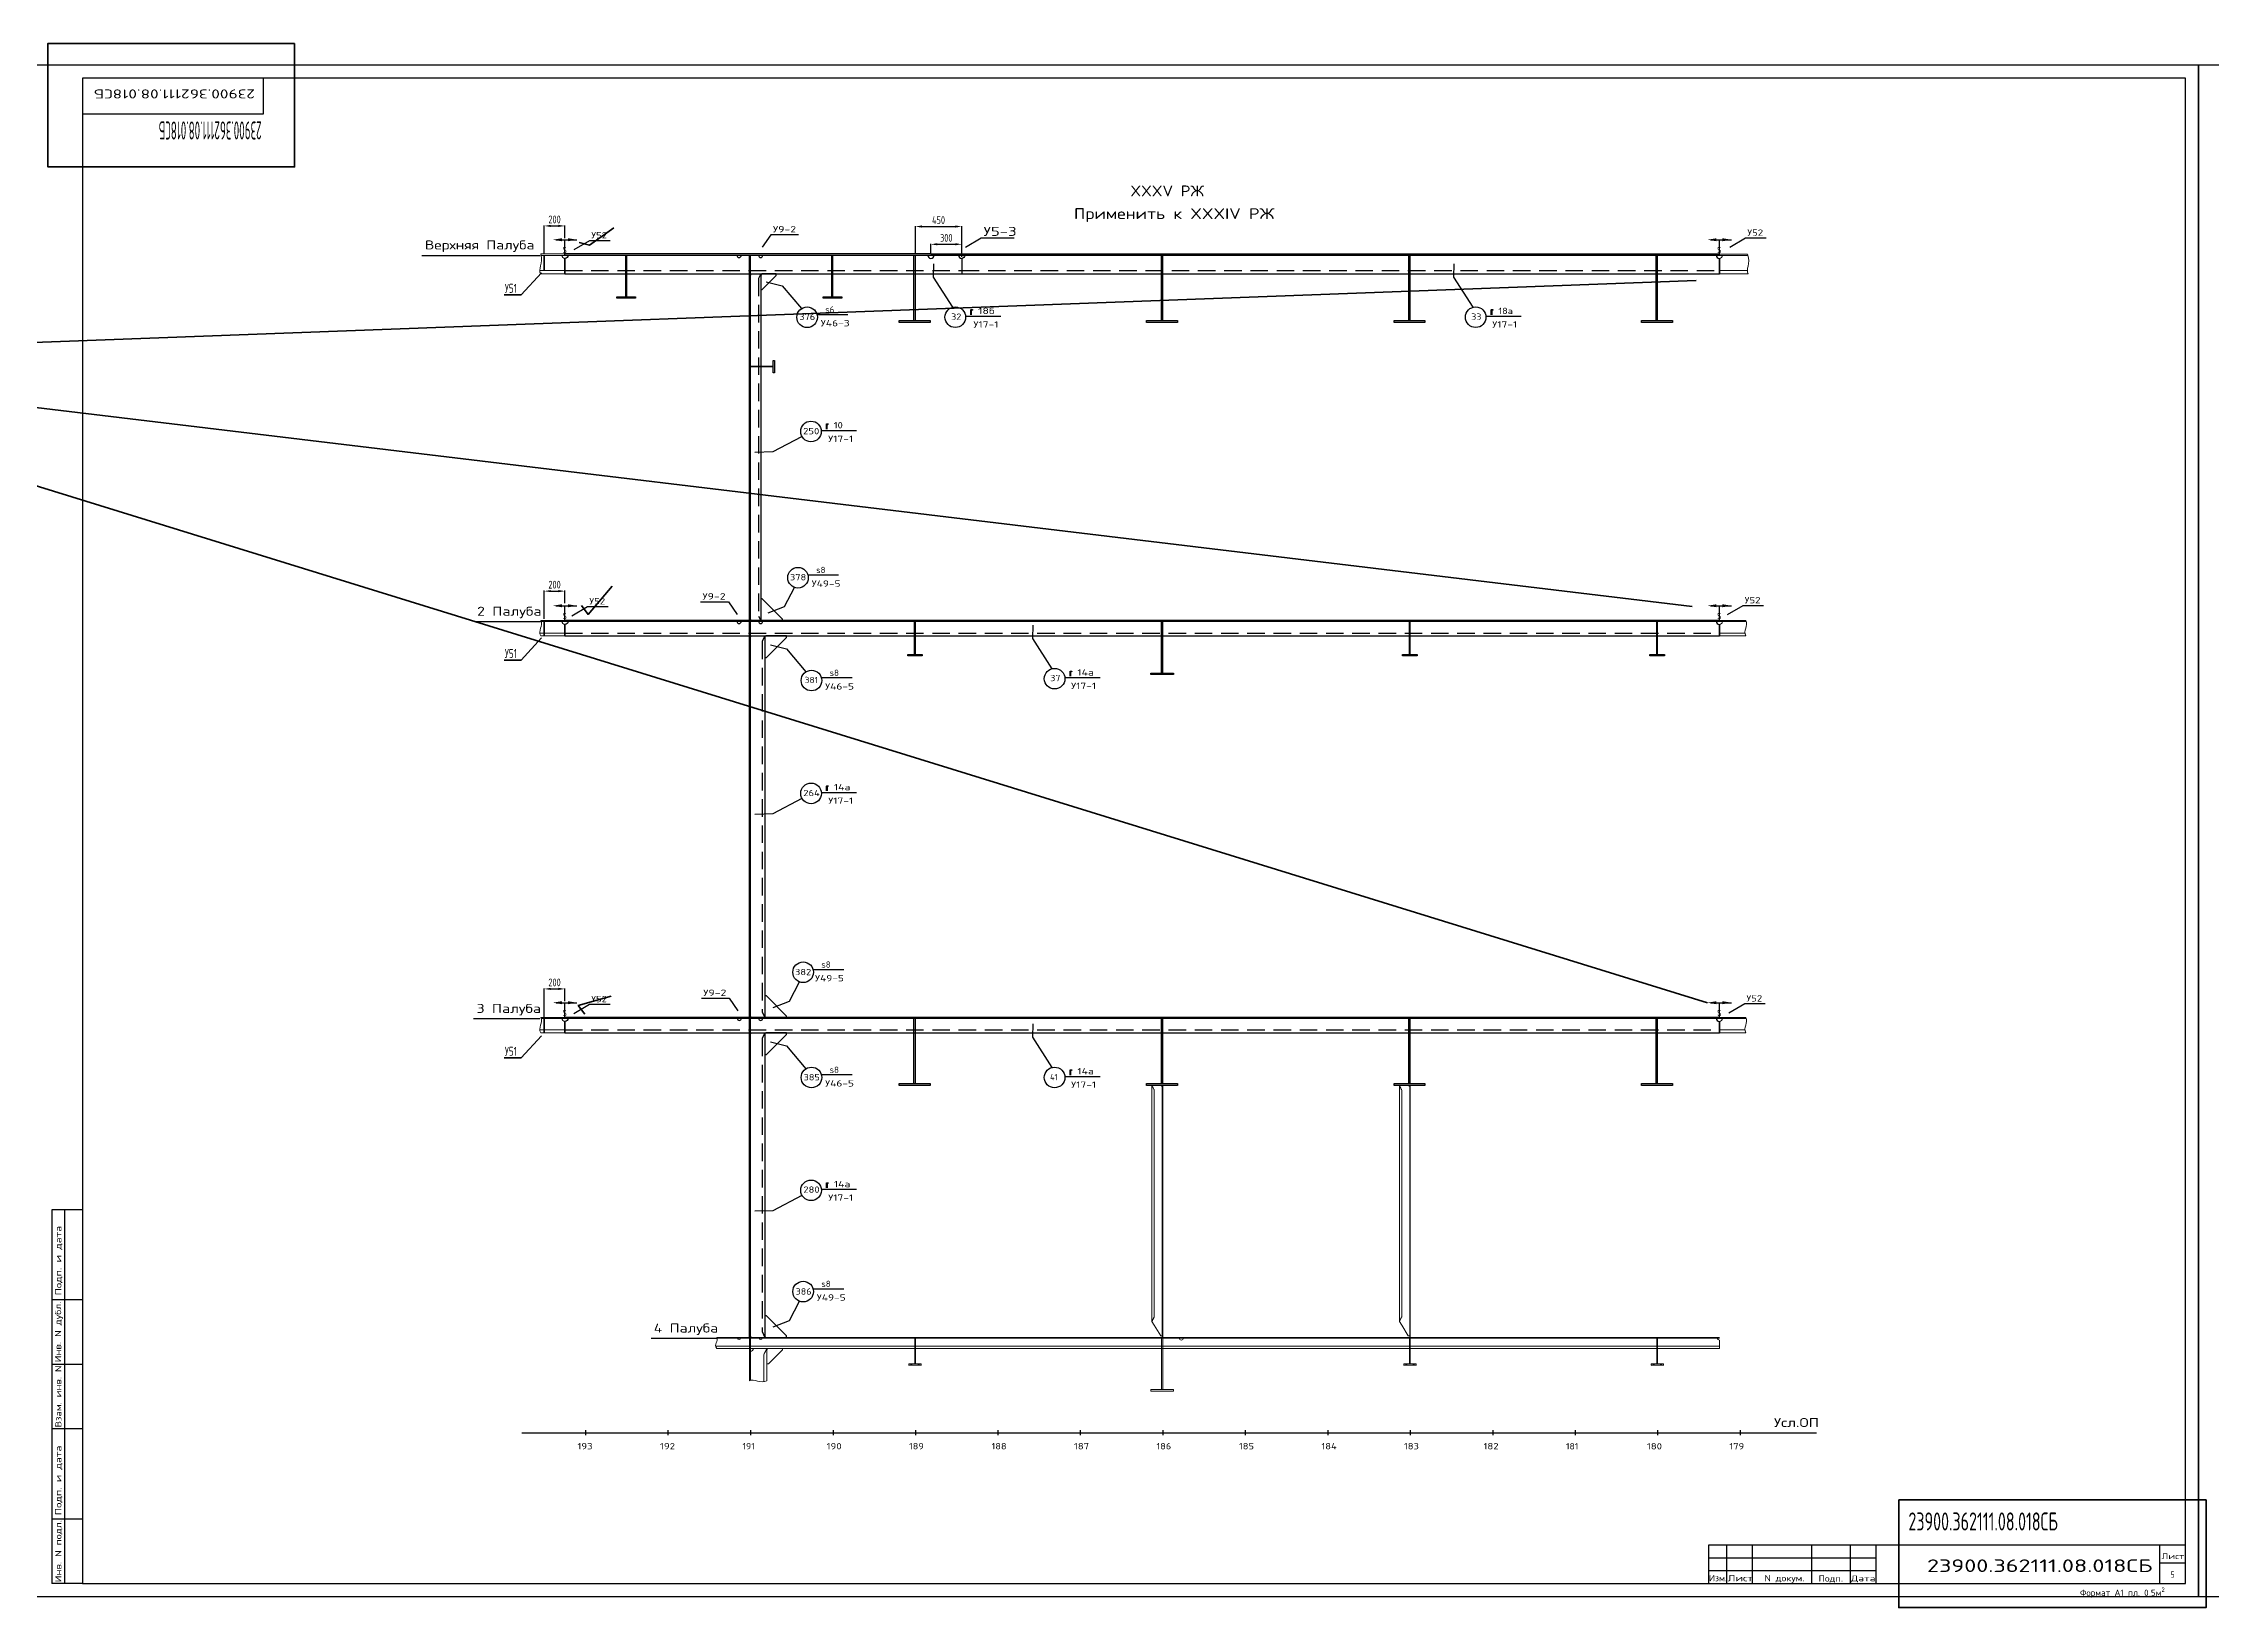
# Model space of a CAD drawing. Header units: millimetres. Extents: x -438477 to 631584, y 118817 to 676146.
# Drawn here: x 238996 to 260039, y 333900 to 349071 of the extents above; entities that cross this region are included whole.
import ezdxf
from ezdxf.enums import TextEntityAlignment as Align

# ---------------------------------------------------------------- set-up
doc = ezdxf.new("R2010")
doc.units = ezdxf.units.MM
for name, pattern in [('AVEVASHORTDASHED', [5, 3.75, -1.25]), ('AVEVASOLID', [7.5, 7.5]), ('DASHED', [2.546053, 1.697368, -0.848684])]:
    doc.linetypes.add(name, pattern=pattern)
doc.layers.get('Defpoints').update_dxf_attribs({"linetype": 'CONTINUOUS'})
for name, color, linetype in [('20_1', 1, 'CONTINUOUS'), ('20_FORMAT', 140, 'CONTINUOUS'), ('20_POZ', 4, 'CONTINUOUS'), ('20_TEXT', 1, 'CONTINUOUS')]:
    doc.layers.add(name, color=color, linetype=linetype)
doc.styles.add('SIMPLEX', font='simplex.shx', dxfattribs={"width": 0.7})
doc.styles.add('НАДПИСИ_МЕЛК1', font='eskd_win.shx', dxfattribs={"width": 0.8, "height": 4})
doc.linetypes.add('Шов_Монтажный', pattern='A,0.75,-0.0001,["/",Standard,S=1,R=0,X=0,Y=-0.5],0.75', length=1.5001)
doc.dimstyles.new('Lineyny', dxfattribs={"dimscale": 30, "dimtxt": 3, "dimasz": 2.5, "dimexe": 0.18, "dimexo": 0.625, "dimgap": 1, "dimtad": 1, "dimdec": 0, "dimlfac": -1, "dimzin": 0, "dimtxsty": 'SIMPLEX', "dimcen": 0, "dimdle": 0.38, "dimclrd": 2, "dimclre": 2, "dimclrt": 2, "dimadec": 0, "dimazin": 0, "dimtfac": 1, "dimtdec": 0, "dimtmove": 0, "dimatfit": 0, "dimfxl": 1, "dimtolj": 1, "dimtzin": 0, "dimlwd": -1, "dimarcsym": 0})

# ---------------------------------------------------------------- blocks, each defined once
blk = doc.blocks.new('*D80')
at = {"layer": '20_1', "color": 2, "lineweight": -2, "ltscale": 25, "transparency": 16777216}
for p, q in [((247605, 347030), (247605, 347127)), ((247905, 347000), (247905, 347127))]:
    blk.add_line(p, q, dxfattribs=at)
at = {"layer": '20_1', "color": 2, "ltscale": 25, "transparency": 16777216}
blk.add_line((247668, 347122), (247843, 347122), dxfattribs=at)
for points in [[(247668, 347133), (247668, 347112), (247605, 347122)], [(247843, 347112), (247843, 347133), (247905, 347122)]]:
    blk.add_solid(points, dxfattribs=at)
at = {"layer": 'Defpoints', "color": 0, "ltscale": 25, "transparency": 16777216}
for p in [(247605, 347014), (247905, 347122), (247905, 346984)]:
    blk.add_point(p, dxfattribs=at)
at = {"layer": '20_1', "color": 2, "lineweight": 0, "ltscale": 25, "transparency": 16777216, "insert": (247755, 347185), "char_height": 75, "attachment_point": 5, "style": 'SIMPLEX'}
blk.add_mtext('\\A1;300', dxfattribs=at)
blk = doc.blocks.new('*D81')
at = {"layer": '20_1', "color": 2, "lineweight": -2, "ltscale": 25, "transparency": 16777216}
for p, q in [((247455, 347030), (247455, 347299)), ((247905, 347030), (247905, 347299))]:
    blk.add_line(p, q, dxfattribs=at)
at = {"layer": '20_1', "color": 2, "ltscale": 25, "transparency": 16777216}
blk.add_line((247518, 347294), (247843, 347294), dxfattribs=at)
for points in [[(247518, 347305), (247518, 347284), (247455, 347294)], [(247843, 347284), (247843, 347305), (247905, 347294)]]:
    blk.add_solid(points, dxfattribs=at)
at = {"layer": 'Defpoints', "color": 0, "ltscale": 25, "transparency": 16777216}
for p in [(247905, 347294), (247455, 347014), (247905, 347014)]:
    blk.add_point(p, dxfattribs=at)
at = {"layer": '20_1', "color": 2, "lineweight": 0, "ltscale": 25, "transparency": 16777216, "insert": (247680, 347357), "char_height": 75, "attachment_point": 5, "style": 'SIMPLEX'}
blk.add_mtext('\\A1;450', dxfattribs=at)
blk = doc.blocks.new('*D216')
at = {"layer": '20_1', "color": 2, "lineweight": -2, "ltscale": 25, "transparency": 16777216}
for p, q in [((243855, 347030), (243855, 347305)), ((244055, 347182), (244055, 347305))]:
    blk.add_line(p, q, dxfattribs=at)
at = {"layer": '20_1', "color": 2, "ltscale": 25, "transparency": 16777216}
blk.add_line((243918, 347300), (243993, 347300), dxfattribs=at)
at = {"layer": '20_1', "color": 2, "lineweight": 40, "ltscale": 25, "transparency": 16777216}
for points in [[(243918, 347311), (243918, 347290), (243855, 347300)], [(243993, 347311), (243993, 347290), (244055, 347300)]]:
    blk.add_solid(points, dxfattribs=at)
at = {"layer": 'Defpoints', "color": 0, "lineweight": 40, "ltscale": 25, "transparency": 16777216}
for p in [(244055, 347300), (243855, 347014), (244055, 347166)]:
    blk.add_point(p, dxfattribs=at)
at = {"layer": '20_1', "color": 2, "lineweight": 40, "ltscale": 25, "transparency": 16777216, "insert": (243955, 347363), "char_height": 75, "attachment_point": 5, "style": 'SIMPLEX'}
blk.add_mtext('\\A1;200', dxfattribs=at)
blk = doc.blocks.new('*D217')
at = {"layer": '20_1', "color": 2, "lineweight": -2, "ltscale": 25, "transparency": 16777216}
for p, q in [((243855, 343488), (243855, 343763)), ((244055, 343640), (244055, 343763))]:
    blk.add_line(p, q, dxfattribs=at)
at = {"layer": '20_1', "color": 2, "ltscale": 25, "transparency": 16777216}
blk.add_line((243918, 343758), (243993, 343758), dxfattribs=at)
at = {"layer": '20_1', "color": 2, "lineweight": 40, "ltscale": 25, "transparency": 16777216}
for points in [[(243918, 343769), (243918, 343748), (243855, 343758)], [(243993, 343769), (243993, 343748), (244055, 343758)]]:
    blk.add_solid(points, dxfattribs=at)
at = {"layer": 'Defpoints', "color": 0, "lineweight": 40, "ltscale": 25, "transparency": 16777216}
for p in [(244055, 343758), (243855, 343472), (244055, 343624)]:
    blk.add_point(p, dxfattribs=at)
at = {"layer": '20_1', "color": 2, "lineweight": 40, "ltscale": 25, "transparency": 16777216, "insert": (243955, 343821), "char_height": 75, "attachment_point": 5, "style": 'SIMPLEX'}
blk.add_mtext('\\A1;200', dxfattribs=at)
blk = doc.blocks.new('*D218')
at = {"layer": '20_1', "color": 2, "lineweight": -2, "ltscale": 25, "transparency": 16777216}
for p, q in [((243855, 339630), (243855, 339905)), ((244055, 339782), (244055, 339905))]:
    blk.add_line(p, q, dxfattribs=at)
at = {"layer": '20_1', "color": 2, "ltscale": 25, "transparency": 16777216}
blk.add_line((243918, 339900), (243993, 339900), dxfattribs=at)
at = {"layer": '20_1', "color": 2, "lineweight": 40, "ltscale": 25, "transparency": 16777216}
for points in [[(243918, 339911), (243918, 339890), (243855, 339900)], [(243993, 339911), (243993, 339890), (244055, 339900)]]:
    blk.add_solid(points, dxfattribs=at)
at = {"layer": 'Defpoints', "color": 0, "lineweight": 40, "ltscale": 25, "transparency": 16777216}
for p in [(244055, 339900), (244055, 339766), (243855, 339614)]:
    blk.add_point(p, dxfattribs=at)
at = {"layer": '20_1', "color": 2, "lineweight": 40, "ltscale": 25, "transparency": 16777216, "insert": (243955, 339963), "char_height": 75, "attachment_point": 5, "style": 'SIMPLEX'}
blk.add_mtext('\\A1;200', dxfattribs=at)

msp = doc.modelspace()

# ---------------------------------------------------------------- linework, layer by layer
at = {"layer": '20_1', "color": 252, "linetype": 'AVEVASOLID', "lineweight": 0}
for p, q in [((244055.421, 347029.005), (243821.38, 347029.005)), ((244025.429, 347014.005), (243825.097, 347014.005)), ((244055.421, 347014.005), (243825.097, 347014.005)), ((243821.38, 346834.005), (244055.421, 346834.005)), ((255534.198, 346834.005), (255255.421, 346834.005)), ((244055.409, 343472.005), (243821.38, 343472.005)), ((244025.416, 343464.005), (243825.136, 343464.005)), ((244055.409, 343464.005), (243825.136, 343464.005)), ((243821.38, 343324.005), (244055.409, 343324.005)), ((255511.111, 343324.005), (255255.421, 343324.005)), ((244055.421, 339622.005), (243821.38, 339622.005)), ((243821.38, 339474.005), (244055.421, 339474.005)), ((244025.429, 339614.005), (243825.135, 339614.005)), ((244055.421, 339614.005), (243825.135, 339614.005)), ((255511.111, 339474.005), (255255.421, 339474.005)), ((249750.429, 338964.005), (249750.429, 336675.687)), ((249850.429, 336520.005), (249850.429, 338964.005)), ((249850.429, 336535.005), (249850.429, 338954.005)), ((249855.421, 336520.005), (249855.421, 338964.005)), ((252150.429, 338964.005), (252150.429, 336675.687)), ((252250.429, 336520.005), (252250.429, 338964.005)), ((252250.429, 336535.005), (252250.429, 338954.005)), ((252255.421, 336520.005), (252255.421, 338964.005)), ((255255.421, 336520.005), (245529.71, 336520.005)), ((255255.421, 336514.005), (245531.904, 336514.005)), ((255235.426, 336514.005), (245531.904, 336514.005)), ((245845.424, 336099.215), (245845.424, 336514.005)), ((245855.421, 336103.282), (245855.421, 336514.005)), ((247449.428, 336264.044), (247449.428, 336514.005)), ((247455.421, 336264.044), (247455.421, 336514.005)), ((249843.422, 336014.005), (249843.422, 336514.005)), ((249855.421, 336014.005), (249855.421, 336514.005)), ((252249.428, 336264.044), (252249.428, 336514.005)), ((252255.421, 336264.044), (252255.421, 336514.005)), ((254649.428, 336264.044), (254649.428, 336514.005)), ((254655.421, 336264.044), (254655.421, 336514.005)), ((245529.71, 336414.005), (255255.421, 336414.005)), ((245855.421, 336103.282), (245855.421, 336384.005)), ((246015.431, 336414.005), (246015.431, 336099.215)), ((249739.43, 336014.005), (249959.425, 336014.005))]:
    msp.add_line(p, q, dxfattribs=at)
at = {"layer": '20_1', "color": 30, "lineweight": 40, "ltscale": 25}
for p, q in [((243855.421, 346874.004), (243855.421, 347014.005)), ((243855.422, 343332.004), (243855.422, 343472.005)), ((243855.422, 339474.009), (243855.422, 339614.01))]:
    msp.add_line(p, q, dxfattribs=at)
at = {"layer": '20_1', "color": 0, "linetype": 'AVEVASOLID'}
for p, q in [((255255.421, 347014.005), (244055.421, 347014.005)), ((247875.441, 347014.005), (244085.426, 347014.005)), ((244645.424, 346614.024), (244645.424, 347014.005)), ((244655.421, 346614.024), (244655.421, 347014.005)), ((245845.424, 343472.005), (245845.424, 347014.005)), ((245855.421, 343472.005), (245855.421, 347014.005)), ((246645.424, 346614.024), (246645.424, 347014.005)), ((246655.421, 346614.024), (246655.421, 347014.005)), ((247441.42, 346384.005), (247441.42, 347014.005)), ((247455.421, 346384.005), (247455.421, 347014.005)), ((249841.42, 346384.005), (249841.42, 347014.005)), ((249855.421, 346384.005), (249855.421, 347014.005)), ((252241.42, 346384.005), (252241.42, 347014.005)), ((252255.421, 346384.005), (252255.421, 347014.005)), ((254641.42, 346384.005), (254641.42, 347014.005)), ((254655.421, 346384.005), (254655.421, 347014.005)), ((244560.426, 346614.024), (244740.431, 346614.024)), ((246560.426, 346614.024), (246740.431, 346614.024)), ((246075.429, 345875.005), (246075.429, 345995.005)), ((246075.429, 345938.004), (245855.421, 345938.004)), ((246075.429, 345932.005), (245855.421, 345932.005)), ((255255.421, 343472.005), (244055.421, 343472.005)), ((255255.421, 343464.005), (244055.421, 343464.005)), ((255225.429, 343464.005), (244085.426, 343464.005)), ((245845.424, 339622.005), (245845.424, 343464.005)), ((245855.421, 339622.005), (245855.421, 343464.005)), ((247447.426, 343144.005), (247447.426, 343464.005)), ((247455.421, 343144.005), (247455.421, 343464.005)), ((249843.422, 342964.005), (249843.422, 343464.005)), ((249855.421, 342964.005), (249855.421, 343464.005)), ((252247.426, 343144.005), (252247.426, 343464.005)), ((252255.421, 343144.005), (252255.421, 343464.005)), ((254647.426, 343144.005), (254647.426, 343464.005)), ((254655.421, 343144.005), (254655.421, 343464.005)), ((245855.421, 339632.005), (245855.421, 343314.005)), ((247381.422, 343144.005), (247521.425, 343144.005)), ((252181.422, 343144.005), (252321.425, 343144.005)), ((254581.422, 343144.005), (254721.425, 343144.005)), ((255255.421, 339622.005), (244055.421, 339622.005)), ((255255.421, 339614.005), (244055.421, 339614.005)), ((255225.429, 339614.005), (244085.426, 339614.005)), ((245845.424, 336520.005), (245845.424, 339614.005)), ((245855.421, 336520.005), (245855.421, 339614.005)), ((247441.42, 338984.005), (247441.42, 339614.005)), ((247455.421, 338984.005), (247455.421, 339614.005)), ((249841.42, 338984.005), (249841.42, 339614.005)), ((249855.421, 338984.005), (249855.421, 339614.005)), ((252241.42, 338984.005), (252241.42, 339614.005)), ((252255.421, 338984.005), (252255.421, 339614.005)), ((254641.42, 338984.005), (254641.42, 339614.005)), ((254655.421, 338984.005), (254655.421, 339614.005))]:
    msp.add_line(p, q, dxfattribs=at)
at = {"layer": '20_1', "color": 92, "linetype": 'AVEVASOLID', "lineweight": 0}
for p, q in [((245996.046, 347029.005), (245964.796, 347029.005)), ((245996.046, 347029.005), (245964.796, 347029.005)), ((255225.429, 347014.005), (247935.426, 347014.005)), ((245855.421, 343482.005), (245855.421, 346824.004)), ((245855.421, 336530.005), (245855.421, 339464.005))]:
    msp.add_line(p, q, dxfattribs=at)
at = {"layer": '20_1', "color": 252, "lineweight": 0, "ltscale": 25}
for p, q in [((255255.421, 347026.005), (255526.055, 347026.005)), ((255255.421, 347014.01), (255530.322, 347014.01)), ((255255.422, 343472.006), (255511.111, 343472.006)), ((255255.422, 343464.01), (255514.866, 343464.01)), ((255255.422, 339622.006), (255511.111, 339622.006)), ((255255.422, 339614.01), (255514.866, 339614.01))]:
    msp.add_line(p, q, dxfattribs=at)
at = {"layer": '20_1', "color": 252, "linetype": 'AVEVASHORTDASHED', "lineweight": 0}
for p, q in [((243812.256, 346866.985), (244055.421, 346866.985)), ((255525.909, 346866.985), (255255.421, 346866.985)), ((243812.412, 343351.944), (244055.409, 343351.944)), ((255502.144, 343351.945), (255255.421, 343351.945)), ((243812.412, 339501.945), (244055.421, 339501.945)), ((255502.144, 339501.945), (255255.421, 339501.945)), ((245518.285, 336436.326), (255255.421, 336436.326))]:
    msp.add_line(p, q, dxfattribs=at)
at = {"layer": '20_1', "color": 6, "linetype": 'Шов_Монтажный', "ltscale": 25}
for p, q in [((244055.421, 346834.005), (244055.421, 346984.005)), ((255255.421, 346834.005), (255255.421, 346984.005)), ((244055.421, 343324.005), (244055.422, 343434.005)), ((255255.421, 343324.005), (255255.422, 343434.005)), ((244055.421, 339474.005), (244055.422, 339584.005)), ((255255.421, 339474.005), (255255.422, 339584.005))]:
    msp.add_line(p, q, dxfattribs=at)
at = {"layer": '20_1', "linetype": 'DASHED', "ltscale": 100}
for p, q in [((244055.421, 346866.985), (247905.446, 346866.985)), ((247905.421, 346866.985), (255255.421, 346866.985)), ((244055.421, 343351.944), (255255.421, 343351.944)), ((244055.421, 339501.945), (255255.421, 339501.945))]:
    msp.add_line(p, q, dxfattribs=at)
at = {"layer": '20_1', "linetype": 'AVEVASOLID'}
for p, q in [((244055.421, 346834.005), (247905.446, 346834.005)), ((245955.421, 346834.005), (245955.421, 343472.005)), ((247905.421, 346834.005), (255255.421, 346834.005)), ((244055.421, 343324.005), (255255.421, 343324.005)), ((245995.424, 343324.005), (245995.424, 339622.005)), ((244055.421, 339474.005), (255255.421, 339474.005)), ((245995.424, 339474.005), (245995.424, 336520.005)), ((243638.624, 335596.284), (256195.434, 335596.284))]:
    msp.add_line(p, q, dxfattribs=at)
at = {"layer": '20_1', "color": 4}
msp.add_line((255152.063, 334383.858), (256777.063, 334383.858), dxfattribs=at)
at = {"layer": '20_1', "color": 30, "lineweight": 40, "ltscale": 25}
for points in [[(241433.092, 349070.599), (239041.006, 349070.599), (239041.006, 347873.319), (241433.092, 347873.319)], [(256994.305, 334944.66), (259976.694, 334944.66), (259976.694, 333899.59), (256994.305, 333899.59)]]:
    msp.add_lwpolyline(points, close=True, dxfattribs=at)
for points in [[(244531.434, 347280.678), (244294.818, 347113.92), (244193.41, 347139.25)], [(243466.018, 346631.476), (243630.097, 346631.476), (243829.605, 346846.346)], [(234911.482, 346020.89), (255029.491, 346769.524)], [(234911.482, 346020.89), (254991.211, 343609.167)], [(234911.482, 346020.89), (255138.642, 339766.302)], [(244512.779, 343805.03), (244281.002, 343533.083), (244217.211, 343620.191)], [(243466.019, 343089.475), (243630.098, 343089.475), (243829.606, 343304.346)], [(244250.179, 339656.453), (244185.555, 339738.24), (244504.366, 339830.789)], [(243466.019, 339231.48), (243630.098, 339231.48), (243829.606, 339446.35)]]:
    msp.add_lwpolyline(points, dxfattribs=at)
at = {"layer": '20_1', "color": 4, "ltscale": 0.5}
for points in [[(246321.89, 347214.482), (246052.871, 347214.482), (245967.714, 347093.826)], [(244494.231, 347156.566), (244295.017, 347156.566), (244141.645, 347067.144)], [(248413.961, 347180.415), (248094.323, 347180.415), (247940.951, 347090.993)], [(255708.742, 347181.709), (255509.527, 347181.709), (255356.156, 347092.287)], [(245372.065, 343653.724), (245641.084, 343653.724), (245726.242, 343533.068)], [(244475.425, 343606.252), (244276.211, 343606.252), (244122.84, 343516.83)], [(255682.819, 343616.274), (255483.605, 343616.274), (255330.234, 343526.852)], [(244493.423, 339748.516), (244294.209, 339748.516), (244140.837, 339659.094)], [(245379.566, 339809.591), (245648.584, 339809.591), (245733.742, 339688.935)], [(255699.969, 339754.904), (255500.755, 339754.904), (255347.384, 339665.481)]]:
    msp.add_lwpolyline(points, dxfattribs=at)
at = {"layer": '20_1', "ltscale": 10}
for points in [[(242666.025, 347012.071), (243816.712, 347014.005)], [(243177.606, 343462.071), (243818.705, 343462.071)], [(243170.283, 339612.071), (243811.382, 339612.071)], [(244890.805, 336514.005), (245531.904, 336514.005)]]:
    msp.add_lwpolyline(points, dxfattribs=at)
at = {"layer": '20_1'}
for points in [[(243972.201, 347166.302), (244172.201, 347166.302)], [(244055.421, 347014.01), (244055.421, 347166.302)], [(255172.201, 347166.302), (255372.201, 347166.302)], [(255255.421, 347014.01), (255255.421, 347166.302)], [(243972.202, 343616.302), (244172.202, 343616.302)], [(244055.422, 343464.01), (244055.422, 343616.302)], [(255172.202, 343616.302), (255372.202, 343616.302)], [(255255.422, 343464.01), (255255.422, 343616.302)], [(243972.202, 339766.302), (244172.202, 339766.302)], [(244055.422, 339614.01), (244055.422, 339766.302)], [(255172.202, 339766.302), (255372.202, 339766.302)], [(255255.422, 339614.01), (255255.422, 339766.302)]]:
    msp.add_lwpolyline(points, dxfattribs=at)
at = {"layer": '20_1', "color": 252, "linetype": 'AVEVASOLID', "lineweight": 0}
for points in [[(244025.429, 347014.005, 0.414261997), (244055.421, 346984.005), (244055.421, 346834.005)], [(255285.426, 347014.005, -0.414177716), (255255.421, 346984.005), (255255.421, 346834.005)], [(244025.416, 343464.005, 0.414267272), (244055.409, 343434.005), (244055.409, 343324.005)], [(255285.426, 343464.005, -0.414177716), (255255.421, 343434.005), (255255.421, 343324.005)], [(244025.429, 339614.005, 0.414261997), (244055.421, 339584.005), (244055.421, 339474.005)], [(255285.426, 339614.005, -0.414177716), (255255.421, 339584.005), (255255.421, 339474.005)], [(255235.426, 336514.005, 0.414263338), (255255.421, 336494.005), (255255.421, 336414.005)], [(245855.421, 336384.005, 0.414180368), (245885.426, 336414.005), (246015.431, 336414.005)]]:
    msp.add_lwpolyline(points, format="xyb", dxfattribs=at)
at = {"layer": '20_1', "color": 0, "linetype": 'AVEVASOLID'}
for points in [[(255255.421, 347026.005), (247605.446, 347026.005), (247605.446, 347029.005), (244055.421, 347029.005)], [(244560.426, 346614.024), (244740.431, 346614.024), (244740.431, 346600.024), (244560.426, 346600.024), (244560.426, 346614.024)], [(244560.426, 346614.024), (244740.431, 346614.024), (244740.431, 346600.024), (244560.426, 346600.024), (244560.426, 346614.024)], [(246560.426, 346614.024), (246740.431, 346614.024), (246740.431, 346600.024), (246560.426, 346600.024), (246560.426, 346614.024)], [(246560.426, 346614.024), (246740.431, 346614.024), (246740.431, 346600.024), (246560.426, 346600.024), (246560.426, 346614.024)], [(247298.427, 346384.005), (247598.427, 346384.005), (247598.427, 346364.005), (247298.427, 346364.005), (247298.427, 346384.005)], [(249698.427, 346384.005), (249998.427, 346384.005), (249998.427, 346364.005), (249698.427, 346364.005), (249698.427, 346384.005)], [(252098.427, 346384.005), (252398.427, 346384.005), (252398.427, 346364.005), (252098.427, 346364.005), (252098.427, 346384.005)], [(254498.427, 346384.005), (254798.427, 346384.005), (254798.427, 346364.005), (254498.427, 346364.005), (254498.427, 346384.005)], [(246075.429, 345875.005), (246075.429, 345995.005), (246087.428, 345995.005), (246087.428, 345875.005), (246075.429, 345875.005)], [(246075.429, 345875.005), (246075.429, 345995.005), (246087.428, 345995.005), (246087.428, 345875.005), (246075.429, 345875.005)], [(247381.422, 343144.005), (247521.425, 343144.005), (247521.425, 343130.005), (247381.422, 343130.005), (247381.422, 343144.005)], [(247381.422, 343144.005), (247521.425, 343144.005), (247521.425, 343130.005), (247381.422, 343130.005), (247381.422, 343144.005)], [(252181.422, 343144.005), (252321.425, 343144.005), (252321.425, 343130.005), (252181.422, 343130.005), (252181.422, 343144.005)], [(252181.422, 343144.005), (252321.425, 343144.005), (252321.425, 343130.005), (252181.422, 343130.005), (252181.422, 343144.005)], [(254581.422, 343144.005), (254721.425, 343144.005), (254721.425, 343130.005), (254581.422, 343130.005), (254581.422, 343144.005)], [(254581.422, 343144.005), (254721.425, 343144.005), (254721.425, 343130.005), (254581.422, 343130.005), (254581.422, 343144.005)], [(249739.43, 342964.005), (249959.425, 342964.005), (249959.425, 342948.005), (249739.43, 342948.005), (249739.43, 342964.005)], [(247298.427, 338984.005), (247598.427, 338984.005), (247598.427, 338964.005), (247298.427, 338964.005), (247298.427, 338984.005)], [(249698.427, 338984.005), (249998.427, 338984.005), (249998.427, 338964.005), (249698.427, 338964.005), (249698.427, 338984.005)], [(252098.427, 338984.005), (252398.427, 338984.005), (252398.427, 338964.005), (252098.427, 338964.005), (252098.427, 338984.005)], [(254498.427, 338984.005), (254798.427, 338984.005), (254798.427, 338964.005), (254498.427, 338964.005), (254498.427, 338984.005)]]:
    msp.add_lwpolyline(points, dxfattribs=at)
at = {"layer": '20_1', "linetype": 'AVEVASOLID'}
for points in [[(244085.426, 347014.005, -0.414177716), (244055.421, 346984.005), (244055.421, 346834.005)], [(247875.441, 347014.005, 0.414177716), (247905.446, 346984.005), (247905.446, 346834.005)], [(247935.426, 347014.005, -0.414177716), (247905.421, 346984.005), (247905.421, 346834.005)], [(255225.429, 347014.005, 0.414261997), (255255.421, 346984.005), (255255.421, 346834.005)], [(244085.426, 343464.005, -0.414182991), (244055.421, 343434.005), (244055.421, 343324.005)], [(255225.429, 343464.005, 0.414267272), (255255.421, 343434.005), (255255.421, 343324.005)], [(244085.426, 339614.005, -0.414177716), (244055.421, 339584.005), (244055.421, 339474.005)], [(255225.429, 339614.005, 0.414261997), (255255.421, 339584.005), (255255.421, 339474.005)]]:
    msp.add_lwpolyline(points, format="xyb", dxfattribs=at)
for points in [[(245855.421, 346824.004), (245865.431, 346834.005), (245955.421, 346834.005)], [(245955.421, 346824.004), (245955.421, 346684.005), (245970.424, 346684.005), (246105.421, 346819.004), (246105.421, 346834.005), (245965.431, 346834.005), (245955.421, 346824.004)], [(245965.431, 343472.005), (246165.431, 343472.005), (246165.431, 343487.005), (245970.424, 343682.005), (245955.421, 343682.005), (245955.421, 343482.005), (245965.431, 343472.005)], [(245855.421, 343482.005), (245865.431, 343472.005), (245955.421, 343472.005)], [(245855.421, 343314.005), (245865.431, 343324.005), (245995.424, 343324.005)], [(245995.424, 343314.005), (245995.424, 343114.005), (246010.426, 343114.005), (246205.421, 343309.005), (246205.421, 343324.005), (246005.421, 343324.005), (245995.424, 343314.005)], [(246005.421, 339622.005), (246205.421, 339622.005), (246205.421, 339637.005), (246010.426, 339832.005), (245995.424, 339832.005), (245995.424, 339632.005), (246005.421, 339622.005)], [(245855.421, 339632.005), (245865.431, 339622.005), (245995.424, 339622.005)], [(245855.421, 339464.005), (245865.431, 339474.005), (245995.424, 339474.005)], [(245995.424, 339464.005), (245995.424, 339264.005), (246010.426, 339264.005), (246205.421, 339459.005), (246205.421, 339474.005), (246005.421, 339474.005), (245995.424, 339464.005)], [(246005.421, 336520.005), (246205.421, 336520.005), (246205.421, 336535.005), (246010.426, 336730.005), (245995.424, 336730.005), (245995.424, 336530.005), (246005.421, 336520.005)], [(245855.421, 336530.005), (245865.431, 336520.005), (245995.424, 336520.005)], [(244255.433, 335621.284), (244255.433, 335571.284)], [(245055.433, 335621.284), (245055.433, 335571.284)], [(245856.433, 335621.284), (245856.433, 335571.284)], [(246656.433, 335621.284), (246656.433, 335571.284)], [(247456.433, 335621.284), (247456.433, 335571.284)], [(248256.433, 335621.284), (248256.433, 335571.284)], [(249055.433, 335621.284), (249055.433, 335571.284)], [(249855.433, 335621.284), (249855.433, 335571.284)], [(250655.433, 335621.284), (250655.433, 335571.284)], [(251455.433, 335621.284), (251455.433, 335571.284)], [(252255.433, 335621.284), (252255.433, 335571.284)], [(253055.433, 335621.284), (253055.433, 335571.284)], [(253855.433, 335621.284), (253855.433, 335571.284)], [(254655.433, 335621.284), (254655.433, 335571.284)], [(255455.433, 335621.284), (255455.433, 335571.284)]]:
    msp.add_lwpolyline(points, dxfattribs=at)
at = {"layer": '20_1', "linetype": 'DASHED', "ltscale": 100}
for points in [[(245955.421, 346834.005), (245933.107, 346789.364), (245933.107, 343516.646), (245955.421, 343472.005)], [(245995.424, 343324.005), (245967.494, 343268.126), (245967.494, 339677.884), (245995.424, 339622.005)], [(245995.424, 339474.005), (245967.494, 339418.126), (245967.494, 336575.884), (245995.424, 336520.005)]]:
    msp.add_lwpolyline(points, dxfattribs=at)
at = {"layer": '20_1', "color": 4, "ltscale": 20}
for points in [[(247630.962, 346934.054), (247626.919, 346804.783), (247815.909, 346511.321)], [(252679.048, 346934.054), (252675.006, 346804.783), (252863.996, 346511.321)], [(245897.1, 345106.301), (246075.656, 345111.476), (246354.846, 345258.822)], [(248593.943, 343428.176), (248589.901, 343298.905), (248778.891, 343005.443)], [(245897.915, 341596.301), (246076.471, 341601.476), (246355.661, 341748.822)], [(248593.943, 339560.419), (248589.901, 339431.148), (248778.891, 339137.686)], [(245897.915, 337746.301), (246076.471, 337751.476), (246355.661, 337898.822)]]:
    msp.add_lwpolyline(points, dxfattribs=at)
at = {"layer": '20_1', "color": 252, "linetype": 'AVEVASOLID', "lineweight": 0}
for points in [[(249850.429, 338954.005), (249840.431, 338964.005), (249750.429, 338964.005)], [(252250.429, 338954.005), (252240.431, 338964.005), (252150.429, 338964.005)], [(249850.429, 336535.005), (249835.426, 336535.005), (249772.743, 336638.745), (249750.429, 336675.687)], [(252250.429, 336535.005), (252235.426, 336535.005), (252172.743, 336638.745), (252150.429, 336675.687)], [(246015.431, 336404.005), (246015.431, 336264.005), (246030.421, 336264.005), (246165.431, 336399.005), (246165.431, 336414.005), (246025.429, 336414.005), (246015.431, 336404.005)], [(247392.421, 336264.044), (247512.428, 336264.044), (247512.428, 336252.044), (247392.421, 336252.044), (247392.421, 336264.044)], [(247392.421, 336248.185), (247432.423, 336264.044), (247472.426, 336264.044), (247512.428, 336248.185)], [(252192.421, 336264.044), (252312.428, 336264.044), (252312.428, 336252.044), (252192.421, 336252.044), (252192.421, 336264.044)], [(252192.421, 336248.185), (252232.423, 336264.044), (252272.426, 336264.044), (252312.428, 336248.185)], [(254592.421, 336264.044), (254712.428, 336264.044), (254712.428, 336252.044), (254592.421, 336252.044), (254592.421, 336264.044)], [(254592.421, 336248.185), (254632.423, 336264.044), (254672.426, 336264.044), (254712.428, 336248.185)], [(249739.43, 336014.005), (249959.425, 336014.005), (249959.425, 335998.005), (249739.43, 335998.005), (249739.43, 336014.005)], [(249739.43, 336014.005), (249779.42, 336014.005), (249919.423, 336014.005), (249959.425, 336014.005)]]:
    msp.add_lwpolyline(points, dxfattribs=at)
at = {"layer": '20_1', "color": 252, "linetype": 'AVEVASHORTDASHED', "lineweight": 0}
for points in [[(249750.429, 338964.005), (249772.743, 338919.364), (249772.743, 336720.327), (249750.429, 336675.687)], [(252150.429, 338964.005), (252172.743, 338919.364), (252172.743, 336720.327), (252150.429, 336675.687)], [(246015.431, 336414.005), (245984.181, 336351.507), (245984.181, 336090.515)]]:
    msp.add_lwpolyline(points, dxfattribs=at)
at = {"layer": '20_1', "linetype": 'AVEVASOLID'}
for centre, radius, start, end in [((245745.436, 347014.007), 20.001, 180.0034943, 359.9964905), ((245955.421, 347014.007), 20.001, 180.0034943, 359.9964905), ((247605.446, 347014.01), 30.005, 180.0093231, 359.9906616), ((245745.436, 343464.006), 20.001, 180.0034943, 359.9964905), ((245955.421, 343464.006), 20.001, 180.0034943, 359.9964905), ((245747.413, 339614.007), 20.001, 180.0034943, 359.9964905), ((245955.421, 339614.007), 20.001, 180.0034943, 359.9964905)]:
    msp.add_arc(centre, radius, start, end, dxfattribs=at)
at = {"layer": '20_1', "color": 252, "linetype": 'AVEVASOLID', "lineweight": 0}
for centre, radius, start, end in [((245745.448, 336514.007), 15.002, 180.0093231, 359.9906616), ((245955.421, 336514.005), 14.996, 180, 0), ((250035.426, 336514.005), 19.995, 180, 0)]:
    msp.add_arc(centre, radius, start, end, dxfattribs=at)
at = {"layer": '20_1', "color": 252, "lineweight": 0, "ltscale": 25}
for points in [[(243821.38, 346834.005), (243790.837, 346883.815), (243849.11, 346932.376), (243821.38, 347029.005)], [(255534.198, 346834.005), (255505.39, 346880.815), (255563.662, 346929.376), (255526.055, 347026.005)], [(243821.38, 343324.005), (243790.837, 343373.815), (243849.11, 343422.376), (243821.38, 343472.006)], [(255511.111, 343324.005), (255480.569, 343373.815), (255538.842, 343422.376), (255511.111, 343472.006)], [(243821.38, 339474.005), (243790.837, 339523.815), (243849.11, 339572.376), (243821.38, 339622.006)], [(255511.111, 339474.005), (255480.569, 339523.815), (255538.842, 339572.376), (255511.111, 339622.006)], [(245529.71, 336520.005), (245546.579, 336483.36), (245495.973, 336451.157), (245529.71, 336414.005)], [(245845.424, 336099.215), (245891.695, 336123.751), (245953.034, 336069.312), (246015.431, 336099.215)]]:
    msp.add_open_spline(points, degree=3, dxfattribs=at)
at = {"layer": '20_1'}
for points in [[(244026.141, 347180.885), (244026.141, 347151.719), (243938.641, 347166.302)], [(244084.701, 347180.885), (244084.701, 347151.719), (244172.201, 347166.302)], [(255226.141, 347180.885), (255226.141, 347151.719), (255138.641, 347166.302)], [(255284.701, 347180.885), (255284.701, 347151.719), (255372.201, 347166.302)], [(244026.142, 343630.885), (244026.142, 343601.719), (243938.642, 343616.302)], [(244084.702, 343630.885), (244084.702, 343601.719), (244172.202, 343616.302)], [(255226.142, 343630.885), (255226.142, 343601.719), (255138.642, 343616.302)], [(255284.702, 343630.885), (255284.702, 343601.719), (255372.202, 343616.302)], [(244026.142, 339780.885), (244026.142, 339751.719), (243938.642, 339766.302)], [(244084.702, 339780.885), (244084.702, 339751.719), (244172.202, 339766.302)], [(255226.142, 339780.885), (255226.142, 339751.719), (255138.642, 339766.302)], [(255284.702, 339780.885), (255284.702, 339751.719), (255372.202, 339766.302)]]:
    msp.add_solid(points, dxfattribs=at)
at = {"layer": '20_FORMAT', "color": 7}
for p, q in [((241127.063, 348733.858), (241127.063, 348383.858)), ((241127.063, 348383.858), (239377.063, 348383.858)), ((239077.063, 337758.858), (239077.063, 334133.858)), ((239377.063, 337758.858), (239077.063, 337758.858)), ((239202.063, 337758.858), (239202.063, 334133.858)), ((239377.063, 336883.858), (239077.063, 336883.858)), ((239377.063, 336258.858), (239077.063, 336258.858)), ((239377.063, 335633.858), (239077.063, 335633.858)), ((239377.063, 334758.858), (239077.063, 334758.858)), ((255152.063, 334133.858), (255152.063, 334508.858)), ((255152.063, 334508.858), (259777.063, 334508.858)), ((255327.063, 334133.858), (255327.063, 334508.858)), ((255577.063, 334133.858), (255577.063, 334508.858)), ((256152.063, 334133.858), (256152.063, 334508.858)), ((256527.063, 334133.858), (256527.063, 334508.858)), ((256777.063, 334133.858), (256777.063, 334508.858)), ((259527.063, 334133.858), (259527.063, 334508.858)), ((255152.063, 334258.858), (256777.063, 334258.858)), ((259527.063, 334333.858), (259777.063, 334333.858)), ((239377.063, 334133.858), (239077.063, 334133.858))]:
    msp.add_line(p, q, dxfattribs=at)
at = {"layer": '20_FORMAT', "color": 4}
for points in [[(238877.063, 334008.858), (259902.063, 334008.858), (259902.063, 348858.858), (238877.063, 348858.858)], [(259902.063, 334008.858), (280927.063, 334008.858), (280927.063, 348858.858), (259902.063, 348858.858)]]:
    msp.add_lwpolyline(points, close=True, dxfattribs=at)
at = {"layer": '20_FORMAT', "color": 7}
msp.add_lwpolyline([(239377.063, 334133.858), (259777.063, 334133.858), (259777.063, 348733.858), (239377.063, 348733.858)], close=True, dxfattribs=at)
at = {"layer": '20_POZ'}
for points in [[(246007.818, 346759.495), (246163.068, 346720.706), (246351.843, 346499.051)], [(246799.465, 346439.402), (246501.778, 346439.402)], [(247942.056, 346424.995), (248284.599, 346424.995)], [(252990.142, 346424.995), (253332.686, 346424.995)], [(246542.181, 345316.668), (246884.724, 345316.668)], [(246711.128, 343913.569), (246413.441, 343913.569)], [(246027.31, 343546.753), (246185.164, 343607.997), (246282.718, 343794.427)], [(246050.037, 343236.556), (246205.287, 343197.767), (246394.062, 342976.112)], [(246841.684, 342916.463), (246543.997, 342916.463)], [(248905.038, 342919.117), (249247.581, 342919.117)], [(246542.996, 341806.668), (246885.539, 341806.668)], [(246761.11, 340086.568), (246463.423, 340086.568)], [(246077.293, 339719.752), (246235.147, 339780.996), (246332.7, 339967.425)], [(246050.037, 339386.556), (246205.287, 339347.767), (246394.062, 339126.112)], [(246841.684, 339066.463), (246543.997, 339066.463)], [(248905.038, 339051.36), (249247.581, 339051.36)], [(246542.996, 337956.668), (246885.539, 337956.668)], [(246761.11, 336989.608), (246463.423, 336989.608)], [(246077.293, 336622.792), (246235.147, 336684.036), (246332.7, 336870.466)]]:
    msp.add_lwpolyline(points, dxfattribs=at)
at = {"layer": '20_POZ', "color": 7}
for points in [[(247993.622, 346438.757), (247993.622, 346486.257, -0.414213562), (247996.122, 346488.757), (248007.122, 346488.757, -0.704155255), (248008.709, 346484.325), (247998.872, 346478.646, 0.267949192), (247997.622, 346476.48), (247997.622, 346438.757)], [(253041.709, 346438.757), (253041.709, 346486.257, -0.414213562), (253044.209, 346488.757), (253055.209, 346488.757, -0.704155255), (253056.796, 346484.325), (253046.959, 346478.646, 0.267949192), (253045.709, 346476.48), (253045.709, 346438.757)], [(246593.747, 345330.429), (246593.747, 345377.929, -0.414213562), (246596.247, 345380.429), (246607.247, 345380.429, -0.704155255), (246608.834, 345375.997), (246598.997, 345370.318, 0.267949192), (246597.747, 345368.153), (246597.747, 345330.429)], [(248956.604, 342932.879), (248956.604, 342980.379, -0.414213562), (248959.104, 342982.879), (248970.104, 342982.879, -0.704155255), (248971.691, 342978.447), (248961.854, 342972.768, 0.267949192), (248960.604, 342970.603), (248960.604, 342932.879)], [(246594.562, 341820.429), (246594.562, 341867.929, -0.414213562), (246597.062, 341870.429), (246608.062, 341870.429, -0.704155255), (246609.649, 341865.997), (246599.812, 341860.318, 0.267949192), (246598.562, 341858.153), (246598.562, 341820.429)], [(248956.604, 339065.122), (248956.604, 339112.622, -0.414213562), (248959.104, 339115.122), (248970.104, 339115.122, -0.704155255), (248971.691, 339110.69), (248961.854, 339105.011, 0.267949192), (248960.604, 339102.846), (248960.604, 339065.122)], [(246594.562, 337970.429), (246594.562, 338017.929, -0.414213562), (246597.062, 338020.429), (246608.062, 338020.429, -0.704155255), (246609.649, 338015.997), (246599.812, 338010.318, 0.267949192), (246598.562, 338008.153), (246598.562, 337970.429)]]:
    msp.add_lwpolyline(points, format="xyb", dxfattribs=at)
at = {"layer": '20_POZ'}
for centre in [(246404.972, 346414.332), (247842.563, 346414.938), (252890.649, 346414.938), (246442.688, 345306.611), (246316.634, 343888.499), (248805.545, 342909.06), (246447.191, 342891.393), (246443.503, 341796.611), (246366.617, 340061.498), (246447.191, 339041.393), (248805.545, 339041.303), (246443.503, 337946.611), (246366.617, 336964.538)]:
    msp.add_circle(centre, 100, dxfattribs=at)

# ---------------------------------------------------------------- texts
at = {"layer": '20_1', "color": 30, "lineweight": 40, "ltscale": 25, "style": 'НАДПИСИ_МЕЛК1', "width": 0.55}
msp.add_text('23900.362111.08.018СБ', height=175, rotation=180, dxfattribs=at).set_placement((241113.725, 348313.635))
at = {"layer": '20_1', "style": 'SIMPLEX'}
for s, height, p, p2 in [('XXXV РЖ', 105, (249541.269, 347587.395), (250256.269, 347587.395)), ('193', 61.25, (244177.851, 335434.403), (244323.684, 335434.403)), ('192', 61.25, (244977.851, 335434.403), (245123.684, 335434.403)), ('191', 61.25, (245777.851, 335434.403), (245897.434, 335434.403)), ('190', 61.25, (246594.204, 335434.403), (246740.037, 335434.403)), ('189', 61.25, (247394.204, 335434.403), (247537.121, 335434.403)), ('188', 61.25, (248194.204, 335434.403), (248340.037, 335434.403)), ('187', 61.25, (248994.204, 335434.403), (249140.037, 335434.403)), ('186', 61.25, (249794.204, 335434.403), (249937.121, 335434.403)), ('185', 61.25, (250594.204, 335434.403), (250740.037, 335434.403)), ('184', 61.25, (251394.204, 335434.403), (251542.954, 335434.403)), ('183', 61.25, (252194.204, 335434.403), (252340.037, 335434.403)), ('182', 61.25, (252966.749, 335434.403), (253112.582, 335434.403)), ('181', 61.25, (253766.743, 335433.498), (253886.326, 335433.498)), ('180', 61.25, (254552.155, 335433.498), (254697.989, 335433.498)), ('179', 61.25, (255352.155, 335433.498), (255495.072, 335433.498))]:
    msp.add_text(s, height=height, dxfattribs=at).set_placement(p, p2, align=Align.ALIGNED)
at = {"layer": '20_1', "color": 0, "style": 'SIMPLEX'}
msp.add_text('Применить к XXXIV РЖ', height=105, dxfattribs=at).set_placement((248993.619, 347367.168), (250938.619, 347367.168), align=Align.ALIGNED)
at = {"layer": '20_1', "ltscale": 3, "style": 'SIMPLEX'}
for s, height, p, p2 in [(' У52', 61.25, (244263.37, 347179.63), (244464.62, 347179.63)), (' У9-2', 61.25, (246021.225, 347237.547), (246298.308, 347237.547)), (' У5-3', 87.5, (248041.623, 347203.48), (248437.456, 347203.48)), (' У52', 61.25, (255477.881, 347204.774), (255679.131, 347204.774)), ('Верхняя Палуба', 87.5, (242697.173, 347072.089), (243759.673, 347072.089)), ('S', 61.25, (244033.349, 347036.929), (244074.182, 347036.929)), ('S', 61.25, (255233.349, 347036.929), (255274.182, 347036.929)), (' У52', 61.25, (244244.564, 343629.316), (244445.814, 343629.316)), (' У9-2', 61.25, (245337.314, 343676.789), (245614.397, 343676.789)), (' У52', 61.25, (255451.958, 343639.339), (255653.208, 343639.339)), ('2 Палуба', 87.5, (243203.341, 343519.501), (243828.341, 343519.501)), ('S', 61.25, (244033.35, 343486.929), (244074.183, 343486.929)), ('S', 61.25, (255233.35, 343486.929), (255274.183, 343486.929)), (' У9-2', 61.25, (245344.814, 339832.656), (245621.898, 339832.656)), ('3 Палуба', 87.5, (243198.606, 339666.913), (243823.606, 339666.913)), ('S', 61.25, (244033.35, 339636.929), (244074.183, 339636.929)), (' У52', 61.25, (244262.562, 339771.581), (244463.812, 339771.581)), ('S', 61.25, (255233.35, 339636.929), (255274.183, 339636.929)), (' У52', 61.25, (255469.108, 339777.968), (255670.358, 339777.968)), ('4 Палуба', 87.5, (244917.403, 336567.122), (245542.403, 336567.122)), ('Усл.ОП', 87.5, (255784.317, 335650.82), (256221.817, 335650.82))]:
    msp.add_text(s, height=height, dxfattribs=at).set_placement(p, p2, align=Align.ALIGNED)
at = {"layer": '20_1', "color": 30, "lineweight": 40, "ltscale": 25, "style": 'SIMPLEX', "width": 0.7}
for p in [(243472.95, 346651.151), (243472.951, 343109.15), (243472.951, 339251.155)]:
    msp.add_text('У51', height=87.5, dxfattribs=at).set_placement(p)
at = {"layer": '20_1', "ltscale": 25, "insert": (258752.792, 334095.108), "char_height": 61.25, "width": 1040.38856, "attachment_point": 1, "style": 'SIMPLEX'}
msp.add_mtext('\\A1;{\\C0;\\W1;Формат А1 пл. 0,5м{\\H0.70x;\\S2^ ;}}', dxfattribs=at)
at = {"layer": '20_FORMAT', "color": 7, "lineweight": 20, "style": 'НАДПИСИ_МЕЛК1', "width": 0.8}
msp.add_text('23900.362111.08.018СБ', height=175, dxfattribs=at).set_placement((257088.325, 334647.637))
at = {"layer": '20_POZ', "style": 'SIMPLEX'}
for s, p, p2 in [('376', (246328.942, 346387.555), (246483.525, 346387.555)), ('У46-3', (246537.492, 346326.45), (246817.492, 346326.45)), ('s6', (246581.31, 346458.647), (246668.81, 346458.647)), ('32', (247801.859, 346389.674), (247901.026, 346389.674)), ('У17-1', (248018.46, 346314.344), (248260.543, 346314.344)), ('18б', (248063.613, 346445.086), (248224.029, 346445.086)), ('33', (252847.138, 346389.674), (252946.305, 346389.674)), ('У17-1', (253051.02, 346314.344), (253293.103, 346314.344)), ('18a', (253111.699, 346445.086), (253251.699, 346445.086)), ('250', (246365.959, 345279.475), (246523.459, 345279.475)), ('10', (246663.738, 345336.758), (246751.238, 345336.758)), ('У17-1', (246609.096, 345205.154), (246851.18, 345205.154)), ('378', (246238.733, 343862.658), (246396.233, 343862.658)), ('У49-5', (246449.155, 343800.618), (246729.155, 343800.618)), ('s8', (246492.973, 343932.814), (246583.389, 343932.814)), ('381', (246380.518, 342865.552), (246511.768, 342865.552)), ('У46-5', (246579.712, 342803.511), (246859.712, 342803.511)), ('s8', (246623.529, 342935.708), (246713.946, 342935.708)), ('37', (248763.437, 342884.732), (248862.604, 342884.732)), ('У17-1', (248965.915, 342808.466), (249207.998, 342808.466)), ('14а', (249026.595, 342939.208), (249187.011, 342939.208)), ('264', (246367.71, 341769.767), (246528.126, 341769.767)), ('У17-1', (246609.911, 341695.154), (246851.995, 341695.154)), ('14а', (246664.553, 341826.758), (246824.97, 341826.758)), ('382', (246287.312, 340033.318), (246444.812, 340033.318)), ('s8', (246542.955, 340105.813), (246633.372, 340105.813)), ('У49-5', (246481.886, 339973.616), (246761.886, 339973.616)), ('385', (246371.161, 339012.745), (246528.661, 339012.745)), ('У46-5', (246579.712, 338953.511), (246859.712, 338953.511)), ('s8', (246623.529, 339085.708), (246713.946, 339085.708)), ('41', (248762.034, 339014.635), (248834.95, 339014.635)), ('14а', (249026.595, 339071.451), (249187.011, 339071.451)), ('У17-1', (248965.915, 338940.709), (249207.998, 338940.709)), ('280', (246368.645, 337922.906), (246526.145, 337922.906)), ('14а', (246664.553, 337976.758), (246824.97, 337976.758)), ('У17-1', (246609.911, 337845.154), (246851.995, 337845.154)), ('386', (246293.394, 336935.266), (246447.977, 336935.266)), ('У49-5', (246499.138, 336876.657), (246779.138, 336876.657)), ('s8', (246542.955, 337008.853), (246633.372, 337008.853))]:
    msp.add_text(s, height=61.25, dxfattribs=at).set_placement(p, p2, align=Align.ALIGNED)
at = {"layer": '20_TEXT', "color": 7, "lineweight": 20, "style": 'SIMPLEX'}
msp.add_text('23900.362111.08.018СБ', height=87.5, rotation=180, dxfattribs=at).set_placement((241049.523, 348624.269), (239487.023, 348624.269), align=Align.ALIGNED)
at = {"layer": '20_TEXT', "color": 0, "style": 'SIMPLEX'}
for s, p, p2 in [('Подп. и дата', (239171.895, 336927.345), (239171.895, 337601.095)), ('Инв. N дубл.', (239169.172, 336278.592), (239169.172, 336867.758)), ('Взам. инв. N', (239171.738, 335646.574), (239171.738, 336247.407)), ('Подп. и дата', (239171.895, 334796.274), (239171.895, 335470.024)), ('Инв. N подл.', (239171.895, 334144.826), (239171.895, 334748.576))]:
    msp.add_text(s, height=61.25, rotation=90, dxfattribs=at).set_placement(p, p2, align=Align.ALIGNED)
for s, height, p, p2 in [('Лист', 55.2306, (259543.197, 334370.155), (259764.119, 334370.155)), ('Изм.', 61.25, (255153.995, 334154.834), (255328.995, 334154.834)), ('Лист', 61.25, (255336.265, 334154.834), (255581.265, 334154.834)), ('N докум.', 61.25, (255691.692, 334154.834), (256079.608, 334154.834)), ('Подп.', 61.25, (256217.223, 334151.771), (256453.473, 334151.771)), ('Дата', 55.6923, (256530.395, 334154.82), (256769.076, 334154.82)), ('5', 61.25, (259630.565, 334188.587), (259671.398, 334188.587))]:
    msp.add_text(s, height=height, dxfattribs=at).set_placement(p, p2, align=Align.ALIGNED)
at = {"layer": '20_TEXT', "color": 7, "lineweight": 20, "style": 'SIMPLEX'}
msp.add_text('23900.362111.08.018СБ', height=122.5, dxfattribs=at).set_placement((257268.908, 334244.809), (259456.408, 334244.809), align=Align.ALIGNED)

# ---------------------------------------------------------------- dimensions: what is measured, and where the dimension line sits
at = {"layer": '20_1', "color": 30, "lineweight": 40, "ltscale": 25}
for base, p1, p2, picture, middle in [((244055.42, 347300.487), (243855.421, 347014.005), (244055.42, 347166.302), '*D216', (243955.421, 347362.987)), ((244055.421, 343758.486), (243855.422, 343472.005), (244055.421, 343624.301), '*D217', (243955.421, 343820.986)), ((244055.421, 339900.491), (243855.422, 339614.01), (244055.421, 339766.306), '*D218', (243955.421, 339962.991))]:
    dim = msp.add_linear_dim(base=base, p1=p1, p2=p2, dimstyle='Lineyny', override={"dimscale": 25}, dxfattribs=at)
    dim.commit()
    dim.dimension.update_dxf_attribs({"geometry": picture, "text_midpoint": middle})
at = {"layer": '20_1', "color": 252, "lineweight": 0, "ltscale": 25}
for base, p1, p2, picture, middle in [((247905.446, 347294.143), (247455.421, 347014.005), (247905.446, 347014.005), '*D81', (247680.433, 347356.643)), ((247905.446, 347122.488), (247605.446, 347014.01), (247905.446, 346984.005), '*D80', (247755.446, 347184.988))]:
    dim = msp.add_linear_dim(base=base, p1=p1, p2=p2, dimstyle='Lineyny', override={"dimscale": 25}, dxfattribs=at)
    dim.commit()
    dim.dimension.update_dxf_attribs({"geometry": picture, "text_midpoint": middle})

doc.saveas('drawing.dxf')
